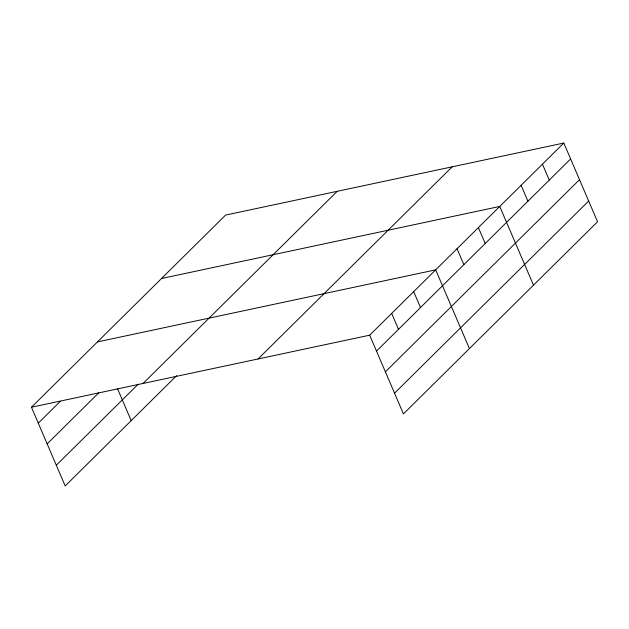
<?xml version="1.0" encoding="UTF-8"?>
<svg xmlns="http://www.w3.org/2000/svg" width="629" height="629" viewBox="0 0 629 629"><rect width="100%" height="100%" fill="white"/><g stroke="black" fill="none" stroke-linecap="round" stroke-linejoin="round"><path stroke-width="0.94" d="M176.655 375.631L65.188 485.958L31.45 407.238L225.575 215.094L563.812 143.042L597.55 221.762L403.425 413.906L369.679 335.186L563.812 143.042M38.267 423.152L60.274 401.381M47.151 443.877L98.722 392.842M56.303 465.232L138.152 384.225M143.066 383.462L337.199 191.318M258.063 358.962L452.196 166.819M376.504 351.1L570.629 158.956M385.388 371.825L579.513 179.682M394.54 393.18L588.665 201.036M161.519 278.505L499.748 206.446L533.486 285.165M97.456 341.909L435.685 269.857L469.423 348.576M31.45 407.238L369.679 335.186M542.457 164.177L549.274 180.091M521.103 185.311L527.928 201.225M478.394 227.588L485.218 243.502M457.039 248.722L463.864 264.636M413.685 291.636L420.502 307.55M391.686 313.415L398.503 329.329M117.356 388.337L131.194 420.628"/></g></svg>
